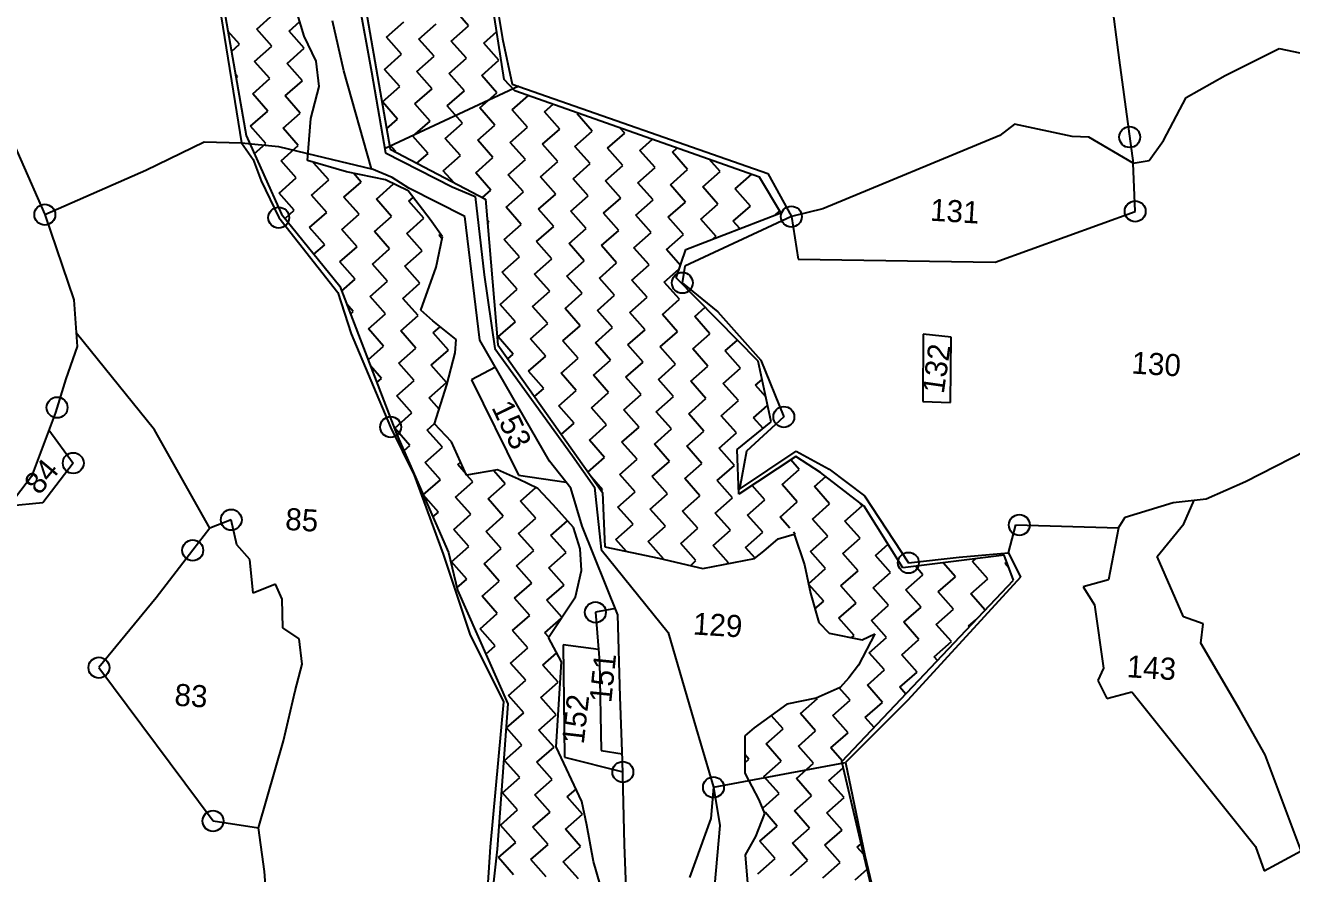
# Model space of a CAD drawing. Header units: metres. Extents: x 338806 to 344625, y 1770002 to 1774709.
# Drawn here: x 341974 to 343078, y 1772127 to 1772867 of the extents above; entities that cross this region are included whole.
import ezdxf

# ---------------------------------------------------------------- set-up
doc = ezdxf.new("R2010")
doc.units = ezdxf.units.M
doc.header["$MEASUREMENT"] = 0
for name, color, linetype in [('POLY_HATCH', 12, 'Continuous'), ('POLY_PARCEL', 6, 'Continuous'), ('POLY_WATER', 4, 'Continuous'), ('TEXT_PARCEL', 7, 'Continuous')]:
    doc.layers.add(name, color=color, linetype=linetype)
doc.styles.add('TEXT_MAP', font='', dxfattribs={"height": 1.8})
doc.styles.get('TEXT_MAP').set_extended_font_data('Kruti Dev 050')

msp = doc.modelspace()

# ---------------------------------------------------------------- linework, layer by layer
for centre in [(342937.2, 1772769.9), (341991, 1772702.2), (342195, 1772699.6), (342642.1, 1772700.5), (342942, 1772705.1), (342547, 1772642.7), (342001.7, 1772533.9), (342635.5, 1772525.7), (342292.6, 1772516.9), (342015.8, 1772485.4), (342153.6, 1772435.9), (342840.9, 1772431.4), (342120, 1772409.3), (342744.2, 1772398.4), (342471.2, 1772355.2), (342038.2, 1772306.9), (342495.1, 1772215.9), (342574.2, 1772202.5), (342137.7, 1772173.1)]:
    msp.add_circle(centre, 9.1)
at = {"layer": 'POLY_HATCH'}
for p, q in [((342391.7, 1772820.2), (342354.1, 1773062.6)), ((342265.7, 1772911.7), (342292.1, 1772759.3)), ((342146.6, 1772885.8), (342166.5, 1772771.4)), ((342217.3, 1772858.1), (342211.4, 1772877.3)), ((342227.8, 1772836.2), (342217.3, 1772858.1)), ((342230.3, 1772814.1), (342227.8, 1772836.2)), ((342401, 1772810.4), (342391.7, 1772820.2)), ((342223.1, 1772786.2), (342230.3, 1772814.1)), ((342614.3, 1772735), (342401, 1772810.4)), ((342220, 1772749.5), (342223.1, 1772786.2)), ((342166.5, 1772771.4), (342197.5, 1772702.7)), ((342292.1, 1772759.3), (342375.4, 1772715.7)), ((342254, 1772739.5), (342220, 1772749.5)), ((342288.2, 1772732.7), (342254, 1772739.5)), ((342308, 1772722.9), (342288.2, 1772732.7)), ((342632.8, 1772703.8), (342614.3, 1772735)), ((342327, 1772698.1), (342308, 1772722.9)), ((342375.4, 1772715.7), (342386, 1772588.7)), ((342197.5, 1772702.7), (342248.2, 1772639.8)), ((342337.9, 1772682.8), (342327, 1772698.1)), ((342550.1, 1772671.9), (342632.8, 1772703.8)), ((342332.3, 1772656.4), (342337.9, 1772682.8)), ((342541.7, 1772647.2), (342550.1, 1772671.9)), ((342319, 1772618.8), (342332.3, 1772656.4)), ((342613.2, 1772574.5), (342541.7, 1772647.2)), ((342248.2, 1772639.8), (342297.8, 1772511)), ((342329.4, 1772609.5), (342319, 1772618.8)), ((342349.7, 1772593.3), (342329.4, 1772609.5)), ((342348.9, 1772581.6), (342349.7, 1772593.3)), ((342386, 1772588.7), (342477.3, 1772459.7)), ((342341.7, 1772553.7), (342348.9, 1772581.6)), ((342624.5, 1772521.3), (342613.2, 1772574.5)), ((342331, 1772519.8), (342341.7, 1772553.7)), ((342345.7, 1772504), (342331, 1772519.8)), ((342594.9, 1772497.3), (342624.5, 1772521.3)), ((342297.8, 1772511), (342343, 1772407.4)), ((342358.9, 1772474.9), (342345.7, 1772504)), ((342596.4, 1772458.4), (342594.9, 1772497.3)), ((342646.1, 1772491.2), (342596.4, 1772458.4)), ((342667.6, 1772477.3), (342646.1, 1772491.2)), ((342385.9, 1772479.5), (342358.9, 1772474.9)), ((342404.2, 1772471.3), (342385.9, 1772479.5)), ((342705.7, 1772447.7), (342667.6, 1772477.3)), ((342421, 1772463.2), (342404.2, 1772471.3)), ((342434.3, 1772449), (342421, 1772463.2)), ((342477.3, 1772459.7), (342479.4, 1772412.2)), ((342452, 1772429.1), (342434.3, 1772449)), ((342739.3, 1772394.1), (342705.7, 1772447.7)), ((342457.9, 1772410.6), (342452, 1772429.1)), ((342630.6, 1772419.4), (342644.5, 1772423.4)), ((342644.5, 1772423.4), (342653.5, 1772396.6)), ((342459.1, 1772391.7), (342457.9, 1772410.6)), ((342479.4, 1772412.2), (342526.4, 1772402.5)), ((342618.2, 1772408.5), (342630.6, 1772419.4)), ((342343, 1772407.4), (342350.8, 1772374.4)), ((342526.4, 1772402.5), (342564.8, 1772393.4)), ((342564.8, 1772393.4), (342610.1, 1772402.2)), ((342610.1, 1772402.2), (342618.2, 1772408.5)), ((342827.6, 1772405.2), (342739.3, 1772394.1)), ((342835.9, 1772383.3), (342827.6, 1772405.2)), ((342453.8, 1772368.7), (342459.1, 1772391.7)), ((342653.5, 1772396.6), (342658.8, 1772372)), ((342686, 1772225), (342835.9, 1772383.3)), ((342350.8, 1772374.4), (342394.7, 1772275.3)), ((342430.4, 1772333.2), (342453.8, 1772368.7)), ((342658.8, 1772372), (342666, 1772346.3)), ((342666, 1772346.3), (342675.1, 1772337)), ((342441.6, 1772312.1), (342430.4, 1772333.2)), ((342675.1, 1772337), (342703.9, 1772331.3)), ((342715, 1772336.4), (342700.6, 1772309.1)), ((342703.9, 1772331.3), (342715, 1772336.4)), ((342437, 1772237.8), (342441.6, 1772312.1)), ((342700.6, 1772309.1), (342692.2, 1772298)), ((342684.8, 1772289.7), (342663.8, 1772280.3)), ((342692.2, 1772298), (342684.8, 1772289.7)), ((342663.8, 1772280.3), (342638.2, 1772275.1)), ((342394.7, 1772275.3), (342385.4, 1772148.5)), ((342638.2, 1772275.1), (342609.7, 1772254.5)), ((342601.5, 1772247.3), (342601.4, 1772214.7)), ((342609.7, 1772254.5), (342601.5, 1772247.3)), ((342459.3, 1772190.2), (342437, 1772237.8)), ((342739.3, 1771999.7), (342686, 1772225)), ((342601.4, 1772214.7), (342613.6, 1772191.6)), ((342463.6, 1772169.5), (342459.3, 1772190.2)), ((342613.6, 1772191.6), (342618.7, 1772179.6)), ((342618.7, 1772179.6), (342610.7, 1772159.7)), ((342469.5, 1772137.7), (342463.6, 1772169.5)), ((342610.7, 1772159.7), (342601.9, 1772143.7)), ((342385.4, 1772148.5), (342362.6, 1771936)), ((342475.3, 1772117.7), (342469.5, 1772137.7)), ((342601.9, 1772143.7), (342604.1, 1772115.4))]:
    msp.add_line(p, q, dxfattribs=at)
at = {"layer": 'POLY_HATCH', "linetype": 'Continuous'}
for p, q in [((342175.8, 1772864.2), (342190.8, 1772877.5)), ((342360.5, 1772867), (342347.3, 1772882)), ((342160.7, 1772850.9), (342150.7, 1772862.3)), ((342189, 1772849.2), (342175.8, 1772864.2)), ((342204.1, 1772862.4), (342213.5, 1772870.7)), ((342217.3, 1772847.4), (342204.1, 1772862.4)), ((342288.9, 1772857.2), (342304, 1772870.5)), ((342317.2, 1772855.4), (342332.2, 1772868.7)), ((342345.5, 1772853.7), (342360.5, 1772867)), ((342302.2, 1772842.2), (342288.9, 1772857.2)), ((342330.5, 1772840.4), (342317.2, 1772855.4)), ((342358.8, 1772838.7), (342345.5, 1772853.7)), ((342373.8, 1772851.9), (342385.2, 1772862)), ((342387.1, 1772836.9), (342373.8, 1772851.9)), ((342153.7, 1772844.7), (342160.7, 1772850.9)), ((342174, 1772835.9), (342189, 1772849.2)), ((342202.3, 1772834.1), (342217.3, 1772847.4)), ((342287.2, 1772828.9), (342302.2, 1772842.2)), ((342315.5, 1772827.1), (342330.5, 1772840.4)), ((342187.3, 1772820.9), (342174, 1772835.9)), ((342215.6, 1772819.1), (342202.3, 1772834.1)), ((342343.8, 1772825.4), (342358.8, 1772838.7)), ((342372.1, 1772823.6), (342387.1, 1772836.9)), ((342159, 1772822.6), (342157.2, 1772824.6)), ((342157.8, 1772821.5), (342159, 1772822.6)), ((342172.3, 1772807.6), (342187.3, 1772820.9)), ((342200.6, 1772805.9), (342215.6, 1772819.1)), ((342300.5, 1772813.9), (342287.2, 1772828.9)), ((342328.7, 1772812.1), (342315.5, 1772827.1)), ((342357, 1772810.4), (342343.8, 1772825.4)), ((342385.3, 1772808.6), (342372.1, 1772823.6)), ((342185.5, 1772792.6), (342172.3, 1772807.6)), ((342285.4, 1772800.6), (342300.5, 1772813.9)), ((342313.7, 1772798.9), (342328.7, 1772812.1)), ((342342, 1772797.1), (342357, 1772810.4)), ((342370.3, 1772795.4), (342385.3, 1772808.6)), ((342213.8, 1772790.8), (342200.6, 1772805.9)), ((342298.7, 1772785.6), (342285.4, 1772800.6)), ((342327, 1772783.8), (342313.7, 1772798.9)), ((342355.3, 1772782.1), (342342, 1772797.1)), ((342398.6, 1772793.6), (342412.9, 1772806.2)), ((342426.9, 1772791.9), (342434.5, 1772798.6)), ((342170.5, 1772779.3), (342185.5, 1772792.6)), ((342198.8, 1772777.6), (342213.8, 1772790.8)), ((342289, 1772777), (342298.7, 1772785.6)), ((342383.6, 1772780.3), (342370.3, 1772795.4)), ((342411.9, 1772778.6), (342398.6, 1772793.6)), ((342440.2, 1772776.8), (342426.9, 1772791.9)), ((342455.2, 1772790.1), (342456.1, 1772790.9)), ((342468.5, 1772775.1), (342455.2, 1772790.1)), ((342183.8, 1772764.3), (342170.5, 1772779.3)), ((342212.1, 1772762.5), (342198.8, 1772777.6)), ((342312, 1772770.6), (342327, 1772783.8)), ((342340.3, 1772768.8), (342355.3, 1772782.1)), ((342368.6, 1772767.1), (342383.6, 1772780.3)), ((342396.9, 1772765.3), (342411.9, 1772778.6)), ((342425.1, 1772763.6), (342440.2, 1772776.8)), ((342453.4, 1772761.8), (342468.5, 1772775.1)), ((342496.8, 1772773.3), (342492.6, 1772778.1)), ((342173.7, 1772755.4), (342183.8, 1772764.3)), ((342297, 1772757.3), (342291.4, 1772763.6)), ((342325.2, 1772755.5), (342312, 1772770.6)), ((342353.5, 1772753.8), (342340.3, 1772768.8)), ((342381.8, 1772752), (342368.6, 1772767.1)), ((342410.1, 1772750.3), (342396.9, 1772765.3)), ((342438.4, 1772748.5), (342425.1, 1772763.6)), ((342481.7, 1772760.1), (342496.8, 1772773.3)), ((342510, 1772758.3), (342521, 1772768)), ((342197.1, 1772749.3), (342212.1, 1772762.5)), ((342296.6, 1772756.9), (342297, 1772757.3)), ((342315.6, 1772747), (342325.2, 1772755.5)), ((342338.5, 1772740.5), (342353.5, 1772753.8)), ((342366.8, 1772738.8), (342381.8, 1772752)), ((342466.7, 1772746.8), (342453.4, 1772761.8)), ((342495, 1772745), (342481.7, 1772760.1)), ((342523.3, 1772743.3), (342510, 1772758.3)), ((342538.3, 1772756.6), (342542.6, 1772760.4)), ((342551.6, 1772741.5), (342538.3, 1772756.6)), ((342210.3, 1772734.3), (342197.1, 1772749.3)), ((342225.3, 1772747.5), (342225.7, 1772747.8)), ((342238.6, 1772732.5), (342225.3, 1772747.5)), ((342395.1, 1772737), (342410.1, 1772750.3)), ((342423.4, 1772735.3), (342438.4, 1772748.5)), ((342451.7, 1772733.5), (342466.7, 1772746.8)), ((342480, 1772731.8), (342495, 1772745)), ((342508.3, 1772730), (342523.3, 1772743.3)), ((342536.6, 1772728.3), (342551.6, 1772741.5)), ((342579.9, 1772739.8), (342570.3, 1772750.6)), ((342195.3, 1772721), (342210.3, 1772734.3)), ((342223.6, 1772719.2), (342238.6, 1772732.5)), ((342251.9, 1772717.5), (342266.9, 1772730.7)), ((342266.9, 1772730.7), (342260.2, 1772738.3)), ((342347.6, 1772730.3), (342338.5, 1772740.5)), ((342380.1, 1772723.7), (342366.8, 1772738.8)), ((342408.4, 1772722), (342395.1, 1772737)), ((342436.7, 1772720.2), (342423.4, 1772735.3)), ((342465, 1772718.5), (342451.7, 1772733.5)), ((342493.3, 1772716.7), (342480, 1772731.8)), ((342521.5, 1772715), (342508.3, 1772730)), ((342564.9, 1772726.5), (342579.9, 1772739.8)), ((342593.1, 1772724.8), (342607.5, 1772737.4)), ((342208.6, 1772706), (342195.3, 1772721)), ((342236.9, 1772704.2), (342223.6, 1772719.2)), ((342280.2, 1772715.7), (342295.2, 1772729)), ((342295.2, 1772729), (342294.8, 1772729.4)), ((342372.6, 1772717.2), (342380.1, 1772723.7)), ((342393.4, 1772708.7), (342408.4, 1772722)), ((342421.6, 1772707), (342436.7, 1772720.2)), ((342549.8, 1772713.2), (342536.6, 1772728.3)), ((342578.1, 1772711.5), (342564.9, 1772726.5)), ((342606.4, 1772709.7), (342593.1, 1772724.8)), ((342265.2, 1772702.5), (342251.9, 1772717.5)), ((342293.5, 1772700.7), (342280.2, 1772715.7)), ((342308.5, 1772714), (342312.3, 1772717.3)), ((342321.7, 1772699), (342308.5, 1772714)), ((342406.6, 1772693.7), (342393.4, 1772708.7)), ((342449.9, 1772705.2), (342465, 1772718.5)), ((342478.2, 1772703.5), (342493.3, 1772716.7)), ((342506.5, 1772701.7), (342521.5, 1772715)), ((342534.8, 1772700), (342549.8, 1772713.2)), ((342563.1, 1772698.2), (342578.1, 1772711.5)), ((342591.4, 1772696.5), (342606.4, 1772709.7)), ((342200.6, 1772698.9), (342208.6, 1772706)), ((342221.8, 1772690.9), (342236.9, 1772704.2)), ((342250.1, 1772689.2), (342265.2, 1772702.5)), ((342278.4, 1772687.4), (342293.5, 1772700.7)), ((342306.7, 1772685.7), (342321.7, 1772699)), ((342378.3, 1772695.5), (342377, 1772697)), ((342434.9, 1772692), (342421.6, 1772707)), ((342463.2, 1772690.2), (342449.9, 1772705.2)), ((342491.5, 1772688.5), (342478.2, 1772703.5)), ((342519.8, 1772686.7), (342506.5, 1772701.7)), ((342548.1, 1772684.9), (342534.8, 1772700)), ((342576.4, 1772683.2), (342563.1, 1772698.2)), ((342627.7, 1772701.8), (342631.8, 1772705.4)), ((342235.1, 1772675.9), (342221.8, 1772690.9)), ((342263.4, 1772674.2), (342250.1, 1772689.2)), ((342291.7, 1772672.4), (342278.4, 1772687.4)), ((342320, 1772670.7), (342306.7, 1772685.7)), ((342377.2, 1772694.4), (342378.3, 1772695.5)), ((342391.6, 1772680.4), (342406.6, 1772693.7)), ((342419.9, 1772678.7), (342434.9, 1772692)), ((342448.2, 1772676.9), (342463.2, 1772690.2)), ((342476.5, 1772675.2), (342491.5, 1772688.5)), ((342504.8, 1772673.4), (342519.8, 1772686.7)), ((342597.1, 1772690), (342591.4, 1772696.5)), ((342225.7, 1772667.6), (342235.1, 1772675.9)), ((342335, 1772683.9), (342336.3, 1772685.1)), ((342337.5, 1772681.1), (342335, 1772683.9)), ((342404.9, 1772665.4), (342391.6, 1772680.4)), ((342433.2, 1772663.7), (342419.9, 1772678.7)), ((342461.5, 1772661.9), (342448.2, 1772676.9)), ((342489.7, 1772660.2), (342476.5, 1772675.2)), ((342533.1, 1772671.7), (342548.1, 1772684.9)), ((342574.1, 1772681.2), (342576.4, 1772683.2)), ((342248.4, 1772660.9), (342263.4, 1772674.2)), ((342276.7, 1772659.1), (342291.7, 1772672.4)), ((342305, 1772657.4), (342320, 1772670.7)), ((342389.9, 1772652.1), (342404.9, 1772665.4)), ((342418.1, 1772650.4), (342433.2, 1772663.7)), ((342518, 1772658.4), (342504.8, 1772673.4)), ((342545.3, 1772657.8), (342533.1, 1772671.7)), ((342261.7, 1772645.9), (342248.4, 1772660.9)), ((342290, 1772644.1), (342276.7, 1772659.1)), ((342318.2, 1772642.4), (342305, 1772657.4)), ((342446.4, 1772648.6), (342461.5, 1772661.9)), ((342474.7, 1772646.9), (342489.7, 1772660.2)), ((342503, 1772645.1), (342518, 1772658.4)), ((342531.3, 1772643.4), (342544.3, 1772654.9)), ((342249.8, 1772635.4), (342261.7, 1772645.9)), ((342274.9, 1772630.9), (342290, 1772644.1)), ((342303.2, 1772629.1), (342318.2, 1772642.4)), ((342403.1, 1772637.1), (342389.9, 1772652.1)), ((342431.4, 1772635.4), (342418.1, 1772650.4)), ((342459.7, 1772633.6), (342446.4, 1772648.6)), ((342488, 1772631.9), (342474.7, 1772646.9)), ((342516.3, 1772630.1), (342503, 1772645.1)), ((342544.6, 1772628.4), (342531.3, 1772643.4)), ((342288.2, 1772615.8), (342274.9, 1772630.9)), ((342388.1, 1772623.8), (342403.1, 1772637.1)), ((342416.4, 1772622.1), (342431.4, 1772635.4)), ((342444.7, 1772620.3), (342459.7, 1772633.6)), ((342473, 1772618.6), (342488, 1772631.9)), ((342259.9, 1772617.6), (342254.3, 1772624)), ((342316.5, 1772614.1), (342303.2, 1772629.1)), ((342401.4, 1772608.8), (342388.1, 1772623.8)), ((342429.7, 1772607.1), (342416.4, 1772622.1)), ((342458, 1772605.3), (342444.7, 1772620.3)), ((342501.3, 1772616.8), (342516.3, 1772630.1)), ((342529.6, 1772615.1), (342544.6, 1772628.4)), ((342557.9, 1772613.3), (342567, 1772621.5)), ((342257.5, 1772615.5), (342259.9, 1772617.6)), ((342273.2, 1772602.6), (342288.2, 1772615.8)), ((342301.5, 1772600.8), (342316.5, 1772614.1)), ((342386.3, 1772595.6), (342401.4, 1772608.8)), ((342486.2, 1772603.6), (342473, 1772618.6)), ((342514.5, 1772601.8), (342501.3, 1772616.8)), ((342542.8, 1772600.1), (342529.6, 1772615.1)), ((342571.1, 1772598.3), (342557.9, 1772613.3)), ((342286.4, 1772587.5), (342273.2, 1772602.6)), ((342314.7, 1772585.8), (342301.5, 1772600.8)), ((342329.8, 1772599.1), (342335.8, 1772604.4)), ((342343, 1772584), (342329.8, 1772599.1)), ((342414.6, 1772593.8), (342429.7, 1772607.1)), ((342442.9, 1772592.1), (342458, 1772605.3)), ((342471.2, 1772590.3), (342486.2, 1772603.6)), ((342499.5, 1772588.6), (342514.5, 1772601.8)), ((342527.8, 1772586.8), (342542.8, 1772600.1)), ((342556.1, 1772585.1), (342571.1, 1772598.3)), ((342272.9, 1772575.6), (342286.4, 1772587.5)), ((342399.6, 1772580.5), (342386.3, 1772595.6)), ((342427.9, 1772578.8), (342414.6, 1772593.8)), ((342456.2, 1772577), (342442.9, 1772592.1)), ((342484.5, 1772575.3), (342471.2, 1772590.3)), ((342512.8, 1772573.5), (342499.5, 1772588.6)), ((342541.1, 1772571.8), (342527.8, 1772586.8)), ((342584.4, 1772583.3), (342595.2, 1772592.8)), ((342299.7, 1772572.5), (342314.7, 1772585.8)), ((342328, 1772570.8), (342343, 1772584)), ((342394.8, 1772576.3), (342399.6, 1772580.5)), ((342412.9, 1772565.5), (342427.9, 1772578.8)), ((342441.2, 1772563.8), (342456.2, 1772577)), ((342469.5, 1772562), (342484.5, 1772575.3)), ((342569.4, 1772570), (342556.1, 1772585.1)), ((342597.7, 1772568.3), (342584.4, 1772583.3)), ((342284.7, 1772559.2), (342275, 1772570.2)), ((342313, 1772557.5), (342299.7, 1772572.5)), ((342341.3, 1772555.7), (342328, 1772570.8)), ((342426.2, 1772550.5), (342412.9, 1772565.5)), ((342497.8, 1772560.3), (342512.8, 1772573.5)), ((342526.1, 1772558.5), (342541.1, 1772571.8)), ((342554.4, 1772556.8), (342569.4, 1772570)), ((342582.6, 1772555), (342597.7, 1772568.3)), ((342280.6, 1772555.6), (342284.7, 1772559.2)), ((342298, 1772544.2), (342313, 1772557.5)), ((342326.3, 1772542.5), (342341.3, 1772555.7)), ((342454.5, 1772548.7), (342441.2, 1772563.8)), ((342482.7, 1772547), (342469.5, 1772562)), ((342511, 1772545.2), (342497.8, 1772560.3)), ((342539.3, 1772543.5), (342526.1, 1772558.5)), ((342567.6, 1772541.7), (342554.4, 1772556.8)), ((342595.9, 1772540), (342582.6, 1772555)), ((342610.9, 1772553.3), (342616.7, 1772558.3)), ((342619.9, 1772543.1), (342610.9, 1772553.3)), ((342311.2, 1772529.2), (342298, 1772544.2)), ((342335, 1772532.6), (342326.3, 1772542.5)), ((342418.1, 1772543.4), (342426.2, 1772550.5)), ((342439.4, 1772535.5), (342454.5, 1772548.7)), ((342467.7, 1772533.7), (342482.7, 1772547)), ((342496, 1772532), (342511, 1772545.2)), ((342524.3, 1772530.2), (342539.3, 1772543.5)), ((342452.7, 1772520.4), (342439.4, 1772535.5)), ((342481, 1772518.7), (342467.7, 1772533.7)), ((342509.3, 1772516.9), (342496, 1772532)), ((342552.6, 1772528.5), (342567.6, 1772541.7)), ((342580.9, 1772526.7), (342595.9, 1772540)), ((342609.2, 1772525), (342621.4, 1772535.8)), ((342296.2, 1772515.9), (342311.2, 1772529.2)), ((342324.5, 1772514.2), (342331, 1772519.9)), ((342441.4, 1772510.4), (342452.7, 1772520.4)), ((342537.6, 1772515.2), (342524.3, 1772530.2)), ((342565.9, 1772513.4), (342552.6, 1772528.5)), ((342594.2, 1772511.7), (342580.9, 1772526.7)), ((342617.5, 1772515.6), (342609.2, 1772525)), ((342309.5, 1772500.9), (342296.2, 1772515.9)), ((342337.8, 1772499.2), (342324.5, 1772514.2)), ((342466, 1772505.4), (342481, 1772518.7)), ((342494.3, 1772503.7), (342509.3, 1772516.9)), ((342522.6, 1772501.9), (342537.6, 1772515.2)), ((342550.9, 1772500.2), (342565.9, 1772513.4)), ((342579.1, 1772498.4), (342594.2, 1772511.7)), ((342304.3, 1772496.3), (342309.5, 1772500.9)), ((342322.8, 1772485.9), (342337.8, 1772499.2)), ((342479.2, 1772490.4), (342466, 1772505.4)), ((342507.5, 1772488.7), (342494.3, 1772503.7)), ((342535.8, 1772486.9), (342522.6, 1772501.9)), ((342564.1, 1772485.2), (342550.9, 1772500.2)), ((342592.4, 1772483.4), (342579.1, 1772498.4)), ((342464.6, 1772477.5), (342479.2, 1772490.4)), ((342492.5, 1772475.4), (342507.5, 1772488.7)), ((342520.8, 1772473.6), (342535.8, 1772486.9)), ((342649, 1772479.9), (342641.6, 1772488.3)), ((342336, 1772470.9), (342322.8, 1772485.9)), ((342351.1, 1772484.1), (342353.7, 1772486.4)), ((342358.5, 1772475.7), (342351.1, 1772484.1)), ((342392.6, 1772467.4), (342382.4, 1772478.9)), ((342549.1, 1772471.9), (342564.1, 1772485.2)), ((342577.4, 1772470.1), (342592.4, 1772483.4)), ((342634, 1772466.6), (342649, 1772479.9)), ((342321.1, 1772457.7), (342336, 1772470.9)), ((342349.3, 1772455.8), (342364.3, 1772469.1)), ((342364.3, 1772469.1), (342359.2, 1772475)), ((342377.6, 1772454.1), (342392.6, 1772467.4)), ((342477.5, 1772462.1), (342467.7, 1772473.2)), ((342505.8, 1772460.4), (342492.5, 1772475.4)), ((342534.1, 1772458.6), (342520.8, 1772473.6)), ((342562.4, 1772456.9), (342549.1, 1772471.9)), ((342590.7, 1772455.1), (342577.4, 1772470.1)), ((342619, 1772453.4), (342607.8, 1772465.9)), ((342647.2, 1772451.6), (342634, 1772466.6)), ((342662.3, 1772464.9), (342672.2, 1772473.7)), ((342675.5, 1772449.9), (342662.3, 1772464.9)), ((342334.3, 1772442.6), (342321.2, 1772457.3)), ((342362.6, 1772440.8), (342349.3, 1772455.8)), ((342390.9, 1772439.1), (342377.6, 1772454.1)), ((342405.9, 1772452.3), (342419.2, 1772464.1)), ((342476.3, 1772461), (342477.5, 1772462.1)), ((342490.8, 1772447.1), (342505.8, 1772460.4)), ((342519.1, 1772445.3), (342534.1, 1772458.6)), ((342547.3, 1772443.6), (342562.4, 1772456.9)), ((342575.6, 1772441.8), (342590.7, 1772455.1)), ((342329.5, 1772438.4), (342334.3, 1772442.6)), ((342419.2, 1772437.3), (342405.9, 1772452.3)), ((342504, 1772432.1), (342490.8, 1772447.1)), ((342532.3, 1772430.3), (342519.1, 1772445.3)), ((342560.6, 1772428.6), (342547.3, 1772443.6)), ((342603.9, 1772440.1), (342619, 1772453.4)), ((342632.2, 1772438.3), (342647.2, 1772451.6)), ((342660.5, 1772436.6), (342675.5, 1772449.9)), ((342688.8, 1772434.8), (342703.8, 1772448.1)), ((342703.8, 1772448.1), (342700.9, 1772451.4)), ((342347.6, 1772427.6), (342362.6, 1772440.8)), ((342375.8, 1772425.8), (342390.9, 1772439.1)), ((342404.1, 1772424), (342419.2, 1772437.3)), ((342432.4, 1772422.3), (342446.8, 1772435)), ((342489, 1772418.8), (342504, 1772432.1)), ((342588.9, 1772426.8), (342575.6, 1772441.8)), ((342617.2, 1772425.1), (342603.9, 1772440.1)), ((342640.9, 1772428.5), (342632.2, 1772438.3)), ((342673.8, 1772421.6), (342660.5, 1772436.6)), ((342702.1, 1772419.8), (342688.8, 1772434.8)), ((342360.8, 1772412.5), (342347.6, 1772427.6)), ((342389.1, 1772410.8), (342375.8, 1772425.8)), ((342417.4, 1772409), (342404.1, 1772424)), ((342445.7, 1772407.3), (342432.4, 1772422.3)), ((342517.3, 1772417), (342532.3, 1772430.3)), ((342545.6, 1772415.3), (342560.6, 1772428.6)), ((342573.9, 1772413.5), (342588.9, 1772426.8)), ((342602.2, 1772411.8), (342617.2, 1772425.1)), ((342645.5, 1772423.3), (342643.9, 1772425.2)), ((342644.7, 1772422.6), (342645.5, 1772423.3)), ((342658.8, 1772408.3), (342673.8, 1772421.6)), ((342345.8, 1772399.3), (342360.8, 1772412.5)), ((342374.1, 1772397.5), (342389.1, 1772410.8)), ((342498.2, 1772408.3), (342489, 1772418.8)), ((342530.6, 1772402), (342517.3, 1772417)), ((342558.9, 1772400.3), (342545.6, 1772415.3)), ((342587.2, 1772398.5), (342573.9, 1772413.5)), ((342610.4, 1772402.5), (342602.2, 1772411.8)), ((342687.1, 1772406.5), (342702.1, 1772419.8)), ((342715.4, 1772404.8), (342726.5, 1772414.6)), ((342359.1, 1772384.2), (342345.8, 1772399.3)), ((342402.4, 1772395.8), (342417.4, 1772409)), ((342430.7, 1772394), (342445.7, 1772407.3)), ((342530.1, 1772401.6), (342530.6, 1772402)), ((342554, 1772395.9), (342558.9, 1772400.3)), ((342586, 1772397.5), (342587.2, 1772398.5)), ((342672, 1772393.3), (342658.8, 1772408.3)), ((342700.3, 1772391.5), (342687.1, 1772406.5)), ((342728.6, 1772389.8), (342715.4, 1772404.8)), ((342785.2, 1772386.3), (342774.4, 1772398.5)), ((342800.2, 1772399.5), (342803.1, 1772402.1)), ((342813.5, 1772384.5), (342800.2, 1772399.5)), ((342828.5, 1772397.8), (342829.9, 1772399)), ((342387.4, 1772382.5), (342374.1, 1772397.5)), ((342415.7, 1772380.7), (342402.4, 1772395.8)), ((342443.9, 1772379), (342430.7, 1772394)), ((342459, 1772392.3), (342459.1, 1772392.3)), ((342459.1, 1772392.2), (342459, 1772392.3)), ((342657.1, 1772380), (342672, 1772393.3)), ((342685.3, 1772378.2), (342700.3, 1772391.5)), ((342713.6, 1772376.5), (342728.6, 1772389.8)), ((342741.9, 1772374.7), (342756.9, 1772388)), ((342756.9, 1772388), (342750.3, 1772395.5)), ((342831.8, 1772394), (342828.5, 1772397.8)), ((342350.3, 1772376.5), (342359.1, 1772384.2)), ((342372.3, 1772369.2), (342387.4, 1772382.5)), ((342400.6, 1772367.5), (342415.7, 1772380.7)), ((342428.9, 1772365.7), (342443.9, 1772379)), ((342670.3, 1772365), (342657.1, 1772379.9)), ((342698.6, 1772363.2), (342685.3, 1772378.2)), ((342726.9, 1772361.5), (342713.6, 1772376.5)), ((342770.2, 1772373), (342785.2, 1772386.3)), ((342798.5, 1772371.2), (342813.5, 1772384.5)), ((342385.6, 1772354.2), (342372.3, 1772369.2)), ((342413.9, 1772352.4), (342400.6, 1772367.5)), ((342442, 1772350.9), (342428.9, 1772365.7)), ((342755.2, 1772359.7), (342741.9, 1772374.7)), ((342783.5, 1772358), (342770.2, 1772373)), ((342811.1, 1772357), (342798.5, 1772371.2)), ((342370.6, 1772340.9), (342385.6, 1772354.2)), ((342662.6, 1772358.2), (342670.3, 1772365)), ((342683.6, 1772350), (342698.6, 1772363.2)), ((342711.9, 1772348.2), (342726.9, 1772361.5)), ((342740.1, 1772346.5), (342755.2, 1772359.7)), ((342768.4, 1772344.7), (342783.5, 1772358)), ((342398.9, 1772339.2), (342413.9, 1772352.4)), ((342427.2, 1772337.4), (342441.5, 1772350)), ((342696.8, 1772334.9), (342683.6, 1772350)), ((342725.1, 1772333.2), (342711.9, 1772348.2)), ((342753.4, 1772331.4), (342740.1, 1772346.5)), ((342781.7, 1772329.7), (342768.4, 1772344.7)), ((342796.7, 1772343), (342803, 1772348.5)), ((342383.9, 1772325.9), (342370.6, 1772340.9)), ((342412.2, 1772324.2), (342398.9, 1772339.2)), ((342430.6, 1772333.6), (342427.2, 1772337.4)), ((342694.8, 1772333.1), (342696.8, 1772334.9)), ((342710.1, 1772319.9), (342725.1, 1772333.2)), ((342797.2, 1772342.4), (342796.7, 1772343)), ((342375.6, 1772318.6), (342383.9, 1772325.9)), ((342397.1, 1772310.9), (342412.2, 1772324.2)), ((342738.4, 1772318.2), (342753.4, 1772331.4)), ((342766.7, 1772316.4), (342781.7, 1772329.7)), ((342410.4, 1772295.9), (342397.1, 1772310.9)), ((342425.4, 1772309.1), (342437.5, 1772319.8)), ((342723.4, 1772304.9), (342710.1, 1772319.9)), ((342751.7, 1772303.1), (342738.4, 1772318.2)), ((342769.5, 1772313.2), (342766.7, 1772316.4)), ((342438.7, 1772294.1), (342425.4, 1772309.1)), ((342708.4, 1772291.6), (342723.4, 1772304.9)), ((342736.6, 1772289.9), (342751.7, 1772303.1)), ((342395.4, 1772282.6), (342410.4, 1772295.9)), ((342423.7, 1772280.8), (342438.7, 1772294.1)), ((342693.3, 1772278.4), (342683.7, 1772289.2)), ((342721.6, 1772276.6), (342708.4, 1772291.6)), ((342741.9, 1772283.9), (342736.6, 1772289.9)), ((342408.7, 1772267.6), (342395.4, 1772282.6)), ((342436.9, 1772265.8), (342423.7, 1772280.8)), ((342650, 1772266.8), (342665, 1772280.1)), ((342665, 1772280.1), (342664.5, 1772280.7)), ((342678.3, 1772265.1), (342693.3, 1772278.4)), ((342393.6, 1772254.3), (342408.7, 1772267.6)), ((342421.9, 1772252.5), (342436.9, 1772265.8)), ((342663.3, 1772251.8), (342650, 1772266.8)), ((342706.6, 1772263.3), (342721.6, 1772276.6)), ((342635, 1772253.6), (342624.6, 1772265.3)), ((342691.6, 1772250.1), (342678.3, 1772265.1)), ((342714.2, 1772254.7), (342706.6, 1772263.3)), ((342406.9, 1772239.3), (342393.6, 1772254.3)), ((342435.2, 1772237.5), (342421.9, 1772252.5)), ((342620, 1772240.3), (342635, 1772253.6)), ((342648.3, 1772238.5), (342663.3, 1772251.8)), ((342676.6, 1772236.8), (342691.6, 1772250.1)), ((342391.9, 1772226), (342406.9, 1772239.3)), ((342420.2, 1772224.3), (342435.2, 1772237.5)), ((342633.2, 1772225.3), (342620, 1772240.3)), ((342661.5, 1772223.5), (342648.3, 1772238.5)), ((342686.5, 1772225.5), (342676.6, 1772236.8)), ((342405.2, 1772211), (342391.9, 1772226)), ((342433.4, 1772209.2), (342420.2, 1772224.3)), ((342601.4, 1772223.9), (342604.9, 1772227)), ((342604.9, 1772227), (342601.5, 1772231)), ((342618.2, 1772212), (342633.2, 1772225.3)), ((342646.5, 1772210.2), (342661.5, 1772223.5)), ((342390.1, 1772197.7), (342405.2, 1772211)), ((342631.5, 1772197), (342618.2, 1772212)), ((342674.8, 1772208.5), (342687.3, 1772219.6)), ((342418.4, 1772196), (342433.4, 1772209.2)), ((342446.7, 1772194.2), (342454.3, 1772200.9)), ((342659.8, 1772195.2), (342646.5, 1772210.2)), ((342688.1, 1772193.5), (342674.8, 1772208.5)), ((342403.4, 1772182.7), (342390.1, 1772197.7)), ((342431.7, 1772180.9), (342418.4, 1772196)), ((342460, 1772179.2), (342446.7, 1772194.2)), ((342617.4, 1772184.5), (342631.5, 1772197)), ((342644.8, 1772182), (342659.8, 1772195.2)), ((342673.1, 1772180.2), (342688.1, 1772193.5)), ((342388.4, 1772169.4), (342403.4, 1772182.7)), ((342416.7, 1772167.7), (342431.7, 1772180.9)), ((342445, 1772165.9), (342460, 1772179.2)), ((342629.7, 1772168.7), (342619.2, 1772180.7)), ((342658, 1772166.9), (342644.8, 1772182)), ((342686.3, 1772165.2), (342673.1, 1772180.2)), ((342401.7, 1772154.4), (342388.4, 1772169.4)), ((342429.9, 1772152.6), (342416.7, 1772167.7)), ((342614.7, 1772155.4), (342629.7, 1772168.7)), ((342643, 1772153.7), (342658, 1772166.9)), ((342458.2, 1772150.9), (342445, 1772165.9)), ((342628, 1772140.4), (342614.7, 1772155.4)), ((342671.3, 1772151.9), (342686.3, 1772165.2)), ((342386.6, 1772141.1), (342401.7, 1772154.4)), ((342414.9, 1772139.4), (342429.9, 1772152.6)), ((342443.2, 1772137.6), (342458.2, 1772150.9)), ((342656.3, 1772138.6), (342643, 1772153.7)), ((342684.6, 1772136.9), (342671.3, 1772151.9)), ((342699.6, 1772150.2), (342703, 1772153.2)), ((342705.2, 1772143.8), (342699.6, 1772150.2)), ((342399.9, 1772126.1), (342386.6, 1772141.1)), ((342428.2, 1772124.4), (342414.9, 1772139.4)), ((342456.5, 1772122.6), (342443.2, 1772137.6)), ((342613, 1772127.1), (342628, 1772140.4)), ((342641.3, 1772125.4), (342656.3, 1772138.6)), ((342669.6, 1772123.6), (342684.6, 1772136.9)), ((342697.8, 1772121.9), (342708.2, 1772131))]:
    msp.add_line(p, q, dxfattribs=at)
at = {"layer": 'POLY_PARCEL'}
for p, q in [((342357.7, 1773056.5), (342390.1, 1772855.7)), ((342912.5, 1772955.8), (342928, 1772836.9)), ((342143.3, 1772883.8), (342162.5, 1772765)), ((342390.1, 1772855.7), (342398.6, 1772816.2)), ((343020.4, 1772823.7), (343067.5, 1772847.3)), ((343067.5, 1772847.3), (343103.7, 1772839.6)), ((342928, 1772836.9), (342940.3, 1772747)), ((342986.3, 1772804.4), (343020.4, 1772823.7)), ((341940.2, 1772817.7), (341991, 1772702.2)), ((342404.3, 1772814.2), (342287.4, 1772759.7)), ((342398.6, 1772816.2), (342621.7, 1772738)), ((342966.6, 1772766.8), (342986.3, 1772804.4)), ((342836.8, 1772781.3), (342824, 1772771.4)), ((342887.1, 1772770.3), (342836.8, 1772781.3)), ((342079.1, 1772740.9), (342130.1, 1772765.8)), ((342130.1, 1772765.8), (342162.5, 1772765)), ((342162.5, 1772765), (342194.8, 1772761.8)), ((342162.5, 1772765), (342172.8, 1772750.3)), ((342824, 1772771.4), (342669.6, 1772707.2)), ((342901.5, 1772769.9), (342887.1, 1772770.3)), ((342940.3, 1772747), (342901.5, 1772769.9)), ((342954.1, 1772749.4), (342966.6, 1772766.8)), ((342194.8, 1772761.8), (342234.6, 1772752.1)), ((342234.6, 1772752.1), (342275.9, 1772742.2)), ((341991, 1772702.2), (342079.1, 1772740.9)), ((342172.8, 1772750.3), (342179.7, 1772731.8)), ((342940.3, 1772747), (342954.1, 1772749.4)), ((342942, 1772705.1), (342940.3, 1772747)), ((342179.7, 1772731.8), (342195, 1772699.6)), ((342621.7, 1772738), (342642.1, 1772700.5)), ((341991, 1772702.2), (342016.3, 1772627.9)), ((342195, 1772699.6), (342246.7, 1772634.2)), ((342642.1, 1772700.5), (342549.2, 1772657.4)), ((342669.6, 1772707.2), (342642.1, 1772700.5)), ((342642.1, 1772700.5), (342648.1, 1772663.4)), ((342819.9, 1772660.7), (342942, 1772705.1)), ((342648.1, 1772663.4), (342819.9, 1772660.7)), ((342549.2, 1772657.4), (342547, 1772642.7)), ((342547, 1772642.7), (342578.1, 1772617.5)), ((342246.7, 1772634.2), (342258.1, 1772598.2)), ((342016.3, 1772627.9), (342019.1, 1772587.2)), ((342578.1, 1772617.5), (342615.5, 1772575.2)), ((342086.8, 1772514.4), (342018.2, 1772599.1)), ((342258.1, 1772598.2), (342292.6, 1772516.9)), ((342757, 1772597.9), (342756.7, 1772539.1)), ((342781.5, 1772595.3), (342757, 1772597.9)), ((342019.1, 1772587.2), (342009.2, 1772558.9)), ((342780.8, 1772538.2), (342781.5, 1772595.3)), ((342615.5, 1772575.2), (342635.5, 1772525.7)), ((342384.1, 1772569), (342363.1, 1772558.2)), ((342009.2, 1772558.9), (342000.4, 1772529.7)), ((342363.1, 1772558.2), (342404, 1772475)), ((342756.7, 1772539.1), (342780.8, 1772538.2)), ((342000.4, 1772529.7), (341979.3, 1772473.7)), ((342635.5, 1772525.7), (342603.1, 1772495.8)), ((341994.6, 1772514.3), (342015.8, 1772485.4)), ((342134.8, 1772428.6), (342086.8, 1772514.4)), ((342292.6, 1772516.9), (342313.2, 1772474.8)), ((343038.2, 1772469.4), (343122.3, 1772512.5)), ((342603.1, 1772495.8), (342596.9, 1772462.8)), ((342596.9, 1772462.8), (342646.4, 1772495.7)), ((342646.4, 1772495.7), (342675, 1772480)), ((342015.8, 1772485.4), (341989.4, 1772450.7)), ((342675, 1772480), (342705.8, 1772456.8)), ((341979.3, 1772473.7), (341951.1, 1772437.1)), ((342313.2, 1772474.8), (342338.4, 1772405.8)), ((342404, 1772475), (342445.7, 1772468.7)), ((343003.9, 1772454.1), (343038.2, 1772469.4)), ((342705.8, 1772456.8), (342744.2, 1772398.4)), ((342975.1, 1772451.1), (343003.9, 1772454.1)), ((341989.4, 1772450.7), (341959.4, 1772447.9)), ((342933.1, 1772438.1), (342975.1, 1772451.1)), ((342984.5, 1772432.5), (342993.3, 1772453)), ((342153.6, 1772435.9), (342134.8, 1772428.6)), ((342158.4, 1772414), (342153.6, 1772435.9)), ((342831.4, 1772407), (342837.9, 1772431.4)), ((342837.9, 1772431.4), (342927.5, 1772428.8)), ((342927.5, 1772428.8), (342933.1, 1772438.1)), ((342961.1, 1772404), (342984.5, 1772432.5)), ((342134.8, 1772428.6), (342120, 1772409.3)), ((342927.5, 1772428.8), (342918.6, 1772383.5)), ((342169.9, 1772401.4), (342158.4, 1772414)), ((342120, 1772409.3), (342088.1, 1772367.8)), ((342172.8, 1772372), (342169.9, 1772401.4)), ((342338.4, 1772405.8), (342361.8, 1772336.1)), ((342744.2, 1772398.4), (342788.5, 1772403.3)), ((342788.5, 1772403.3), (342831.4, 1772407)), ((342831.4, 1772407), (342841.9, 1772385.9)), ((342984.2, 1772351.2), (342961.1, 1772404)), ((342192.1, 1772379.7), (342172.8, 1772372)), ((342197.9, 1772366.7), (342192.1, 1772379.7)), ((342841.9, 1772385.9), (342743.8, 1772278.4)), ((342918.6, 1772383.5), (342896.6, 1772377.3)), ((342896.6, 1772377.3), (342906.5, 1772361.8)), ((342088.1, 1772367.8), (342038.2, 1772306.9)), ((342198.7, 1772341.6), (342197.9, 1772366.7)), ((342488.6, 1772358.5), (342471.2, 1772355.2)), ((342471.2, 1772355.2), (342474.7, 1772312)), ((342906.5, 1772361.8), (342914.3, 1772306.6)), ((343001.4, 1772345.1), (342984.2, 1772351.2)), ((342999.3, 1772328.3), (343001.4, 1772345.1)), ((342212.7, 1772332.2), (342198.7, 1772341.6)), ((342215.5, 1772310), (342212.7, 1772332.2)), ((342361.8, 1772336.1), (342391, 1772277)), ((342473.9, 1772322.7), (342443, 1772326.9)), ((342443, 1772326.9), (342444.2, 1772228.9)), ((343033.3, 1772270.2), (342999.3, 1772328.3)), ((342209.4, 1772286.7), (342215.5, 1772310)), ((342474.7, 1772312), (342476.2, 1772234.7)), ((342038.2, 1772306.9), (342137.7, 1772173.1)), ((342914.3, 1772306.6), (342909.3, 1772295.7)), ((342909.3, 1772295.7), (342917.3, 1772280)), ((342199.2, 1772243.1), (342209.4, 1772286.7)), ((342391, 1772277), (342379.5, 1772150.6)), ((342743.8, 1772278.4), (342689.2, 1772224.1)), ((342917.3, 1772280), (342939, 1772285.8)), ((342939, 1772285.8), (343046.8, 1772150.8)), ((343055.4, 1772230.8), (343033.3, 1772270.2)), ((342177.5, 1772167.2), (342199.2, 1772243.1)), ((342476.2, 1772234.7), (342494.6, 1772231.8)), ((342444.2, 1772228.9), (342495.1, 1772215.9)), ((342574.2, 1772202.5), (342689.2, 1772224.1)), ((342689.2, 1772224.1), (342706.1, 1772142.9)), ((343086.7, 1772147.1), (343055.4, 1772230.8)), ((342574.2, 1772202.5), (342579.6, 1772169.3)), ((342137.7, 1772173.1), (342177.5, 1772167.2)), ((342182.6, 1772128.9), (342177.5, 1772167.2)), ((342579.6, 1772169.3), (342575.1, 1772116.9)), ((342379.5, 1772150.6), (342372.1, 1772044)), ((343046.8, 1772150.8), (343054.6, 1772129.6)), ((343054.6, 1772129.6), (343086.7, 1772147.1)), ((342706.1, 1772142.9), (342719.1, 1772088.5)), ((342193.3, 1771974.9), (342182.6, 1772128.9))]:
    msp.add_line(p, q, dxfattribs=at)
at = {"layer": 'POLY_WATER'}
for p, q in [((342264.7, 1772889), (342276, 1772826.9)), ((342251.7, 1772827.6), (342241.8, 1772871.3)), ((342275.9, 1772742.2), (342251.7, 1772827.6)), ((342276, 1772826.9), (342288, 1772756.3)), ((342288, 1772756.3), (342346.2, 1772726.6)), ((342293.9, 1772734.6), (342275.9, 1772742.2)), ((342308.6, 1772725.3), (342293.9, 1772734.6)), ((342357.2, 1772700.7), (342308.6, 1772725.3)), ((342346.2, 1772726.6), (342366.4, 1772718.1)), ((342366.4, 1772718.1), (342374.2, 1772649.6)), ((342370.5, 1772592.7), (342357.2, 1772700.7)), ((342374.2, 1772649.6), (342383.5, 1772585.4)), ((342431.3, 1772487.1), (342370.5, 1772592.7)), ((342383.5, 1772585.4), (342451.1, 1772491.8)), ((342449.8, 1772463.4), (342431.3, 1772487.1)), ((342451.1, 1772491.8), (342470.4, 1772464.3)), ((342459.6, 1772430.4), (342449.8, 1772463.4)), ((342470.4, 1772464.3), (342476.3, 1772410)), ((342490.8, 1772352.9), (342459.6, 1772430.4)), ((342476.3, 1772410), (342534.7, 1772337.6)), ((342492.9, 1772281.5), (342490.8, 1772352.9)), ((342534.7, 1772337.6), (342559.2, 1772253.8)), ((342494.9, 1772225.8), (342492.9, 1772281.5)), ((342559.2, 1772253.8), (342574.2, 1772202.5)), ((342496.5, 1772152.4), (342494.9, 1772225.8)), ((342574.2, 1772202.5), (342571.9, 1772175.4)), ((342571.9, 1772175.4), (342553.3, 1772123.9)), ((342498, 1772114.8), (342496.5, 1772152.4))]:
    msp.add_line(p, q, dxfattribs=at)

# ---------------------------------------------------------------- texts
at = {"layer": 'TEXT_PARCEL', "style": 'TEXT_MAP'}
for s, rotation, p in [('131', 356.459, (342762.7, 1772697)), ('132', 81.9014, (342775, 1772545.3)), ('130', 356.459, (342938.4, 1772563.6)), ('153', 296.0559, (342380.2, 1772534)), ('84', 49.9579, (341986.1, 1772456.7)), ('85', 356.459, (342200.3, 1772427.2)), ('129', 356.459, (342555.9, 1772335.9)), ('151', 84.1211, (342485, 1772275.7)), ('143', 356.459, (342934.2, 1772298.6)), ('83', 356.459, (342103.7, 1772273.8)), ('152', 83.484, (342461, 1772239.6))]:
    msp.add_text(s, height=19.24, rotation=rotation, dxfattribs=at).set_placement(p)

doc.saveas('drawing.dxf')
